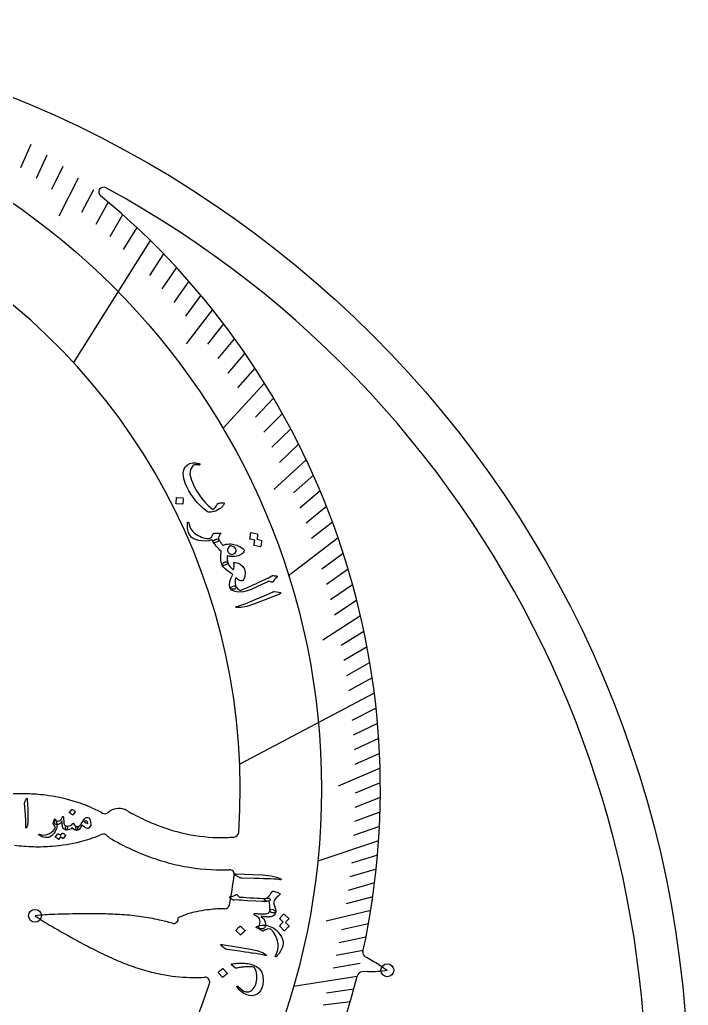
# Model space of a CAD drawing. Header units: millimetres. Extents: x -56 to 56, y -56 to 56.
# Drawn here: x 21.2 to 55.8, y 4.7 to 55.8 of the extents above; entities that cross this region are included whole.
import ezdxf

# ---------------------------------------------------------------- set-up
doc = ezdxf.new("R2010")
doc.units = ezdxf.units.MM
for name, color, linetype in [('CUT_INNER', 6, 'Continuous'), ('CUT_OUTER', 1, 'Continuous'), ('ENGRAVE', 7, 'Continuous'), ('ENGRAVE_FINE', 8, 'Continuous'), ('TEXT', 5, 'Continuous')]:
    doc.layers.add(name, color=color, linetype=linetype)

msp = doc.modelspace()

# ---------------------------------------------------------------- linework, layer by layer
at = {"layer": 'CUT_INNER'}
for points in [[(24.911, 14.982), (25.378, 14.761), (25.387, 14.757), (25.479, 14.704)], [(26.722, 14.842), (26.727, 14.839)], [(25.424, 13.595), (25.327, 13.552)], [(39.792, 6.845), (40.212, 6.564), (40.217, 6.56)], [(38.668, 6.29), (38.661, 6.262)], [(39.199, 6.489), (38.903, 6.48)]]:
    msp.add_lwpolyline(points, dxfattribs=at)
for centre, radius, start, end in [((0, 0), 53.626, 274.571, 61.4253), ((25.53, 46.874), 0.25, 61.3477, 230.4492), ((0.001, 15.946), 39.854, 347.8107, 50.4639), ((0.001, 15.946), 32.6, 356.0411, 60.3602), ((21.273, 4.175), 11.528, 88.6452, 93.4835), ((21.31, 5.868), 9.835, 82.9685, 88.6279), ((21.43, 6.809), 8.887, 73.4803, 82.9934), ((21.537, 7.171), 8.508, 66.6348, 73.479), ((26.236, 14.227), 0.689, 122.1111, 132.6579), ((26.322, 14.107), 0.837, 61.4918, 122.7064), ((32.787, 25.321), 12.107, 239.965, 245.0848), ((25.603, 14.921), 0.25, 240.2758, 311.5713), ((32.12, 23.896), 10.534, 245.1123, 250.6282), ((31.801, 22.993), 9.576, 250.6364, 256.485), ((22.363, 21.048), 8.061, 284.139, 291.5764), ((25.527, 13.367), 0.25, 39.5548, 114.0644), ((26.322, 14.107), 0.837, 223.9641, 236.0536), ((29.473, 19.255), 6.872, 238.2258, 243.6326), ((31.634, 22.272), 8.836, 256.4464, 268.7403), ((31.629, 21.491), 8.055, 268.6498, 274.693), ((32.274, 13.712), 0.25, 273.354, 355.957), ((22.177, 23.517), 10.555, 263.1754, 268.444), ((22.141, 22.309), 9.347, 268.4643, 274.4306), ((22.183, 21.743), 8.779, 274.441, 284.1678), ((32.382, 24.496), 12.863, 242.3943, 247.6945), ((31.941, 23.426), 11.705, 247.7003, 253.3718), ((31.716, 22.678), 10.925, 253.3805, 259.3435), ((31.626, 22.191), 10.429, 259.335, 271.6861), ((31.899, 13.601), 1.835, 271.0583, 274.1522), ((32.047, 11.521), 0.25, 352.0898, 93.354), ((0.341, 15.888), 32.255, 349.3958, 352.1575), ((31.754, 2.82), 6.921, 96.2179, 105.1054), ((31.818, 2.932), 6.817, 90.1045, 96.8563), ((31.8, 9.999), 0.25, 271.3158, 349.2773), ((23.08, 0.947), 8.506, 90.5744, 97.4534), ((26.915, 16.283), 8.487, 234.4134, 241.2992), ((25.129, -54.551), 64.04, 90.56007, 91.91035), ((24.831, -23.398), 32.885, 88.8296, 90.5714), ((25.086, -11.075), 20.559, 86.0758, 88.8378), ((25.49, -5.194), 14.665, 82.242, 86.0759), ((25.911, -2.086), 11.528, 77.3952, 82.2335), ((29.145, 9.233), 0.25, 253.1552, 8.9263), ((31.997, 3.759), 6.097, 109.6154, 115.2881), ((56.746, 67.569), 67.814, 240.00091, 241.27594), ((26.993, 2.431), 6.884, 72.4135, 77.9766), ((39.963, 36.975), 32.92, 241.3019, 243.0401), ((34.373, 25.979), 20.584, 243.0319, 245.7874), ((31.952, 20.596), 14.683, 245.7873, 249.612), ((39.201, 7.478), 0.25, 167.8727, 240.2146), ((20.553, -25.422), 37.567, 59.1939, 60.4569), ((30.856, 17.651), 11.54, 249.6204, 254.4486), ((0, 15.945), 39.854, 257.8885, 345.9388), ((30.398, 16.017), 9.843, 254.4658, 260.1165), ((30.244, 15.142), 8.955, 260.126, 269.5625), ((30.314, 11.226), 5.04, 268.4315, 274.9542), ((30.77, 5.956), 0.25, 341.8945, 94.7344), ((38.91, 6.23), 0.25, 91.6604, 166.1133), ((39.113, 14.995), 8.506, 270.5744, 277.4534), ((0.002, 15.944), 32.599, 312.2288, 342.0138)]:
    msp.add_arc(centre, radius, start, end, dxfattribs=at)
at = {"layer": 'CUT_OUTER'}
msp.add_circle((0, 0), 55.8, dxfattribs=at)
at = {"layer": 'ENGRAVE'}
for points in [[(27.946, 44.361), (23.967, 38.045)], [(33.854, 36.976), (31.71, 34.635)], [(37.667, 28.967), (35.109, 26.999)], [(39.543, 20.923), (32.575, 17.236)], [(39.764, 13.264), (36.619, 12.215)], [(38.657, 6.247), (35.358, 5.714)]]:
    msp.add_lwpolyline(points, dxfattribs=at)
for centre, radius in [((0, 15.945), 36.808), ((21.976, 9.382), 0.335), ((40.218, 6.56), 0.335)]:
    msp.add_circle(centre, radius, dxfattribs=at)
at = {"layer": 'ENGRAVE_FINE'}
for points in [[(21.752, 49.341), (21.218, 48.13)], [(22.592, 48.778), (22.035, 47.576)], [(23.414, 48.197), (22.834, 47.004)], [(24.218, 47.598), (23.213, 45.624)], [(25.003, 46.982), (24.378, 45.807)], [(25.768, 46.349), (25.121, 45.185)], [(26.514, 45.701), (25.845, 44.547)], [(27.24, 45.038), (26.549, 43.895)], [(28.631, 43.67), (27.896, 42.55)], [(29.296, 42.967), (28.54, 41.859)], [(29.939, 42.252), (29.163, 41.156)], [(30.562, 41.526), (29.765, 40.442)], [(31.164, 40.789), (29.799, 39.003)], [(31.744, 40.043), (30.906, 38.986)], [(32.304, 39.288), (31.445, 38.244)], [(32.842, 38.525), (31.963, 37.494)], [(33.358, 37.754), (32.461, 36.738)], [(34.329, 36.192), (33.393, 35.206)], [(34.782, 35.403), (33.827, 34.431)], [(35.215, 34.609), (34.242, 33.653)], [(35.626, 33.811), (34.635, 32.87)], [(36.017, 33.009), (34.333, 31.466)], [(36.388, 32.204), (35.361, 31.296)], [(36.737, 31.397), (35.694, 30.505)], [(37.067, 30.588), (36.007, 29.713)], [(37.377, 29.778), (36.3, 28.92)], [(37.938, 28.156), (36.829, 27.332)], [(38.19, 27.345), (37.065, 26.54)], [(38.422, 26.535), (37.282, 25.747)], [(38.636, 25.726), (37.481, 24.957)], [(38.831, 24.919), (36.879, 23.666)], [(39.009, 24.114), (37.825, 23.382)], [(39.168, 23.312), (37.971, 22.599)], [(39.31, 22.512), (38.099, 21.819)], [(39.435, 21.716), (38.211, 21.042)], [(39.634, 20.135), (38.385, 19.5)], [(39.709, 19.35), (38.448, 18.736)], [(39.768, 18.57), (38.495, 17.976)], [(39.812, 17.796), (38.528, 17.222)], [(39.84, 17.026), (37.678, 16.102)], [(39.853, 16.262), (38.548, 15.729)], [(39.852, 15.504), (38.537, 14.992)], [(39.837, 14.751), (38.512, 14.26)], [(39.807, 14.004), (38.474, 13.535)], [(39.708, 12.531), (38.357, 12.104)], [(39.639, 11.804), (38.28, 11.399)], [(39.557, 11.084), (38.191, 10.701)], [(39.463, 10.371), (38.089, 10.01)], [(39.357, 9.665), (37.051, 9.099)], [(39.239, 8.966), (37.852, 8.649)], [(39.11, 8.275), (37.717, 7.98)], [(38.969, 7.591), (37.572, 7.319)], [(38.818, 6.915), (37.416, 6.665)], [(38.485, 5.586), (37.073, 5.381)], [(38.303, 4.934), (36.888, 4.751)]]:
    msp.add_lwpolyline(points, dxfattribs=at)
at = {"layer": 'TEXT'}
for points in [[(31.765, 30.715), (31.748, 30.681), (31.728, 30.647), (31.704, 30.614), (31.676, 30.581), (31.645, 30.549), (31.61, 30.518), (31.573, 30.488), (31.532, 30.458), (31.447, 30.405), (31.358, 30.361), (31.267, 30.326), (31.172, 30.3), (31.083, 30.286), (31.007, 30.286), (30.942, 30.298), (30.89, 30.324), (30.76, 30.421), (30.634, 30.529), (30.51, 30.648), (30.39, 30.777), (30.274, 30.916), (30.162, 31.067), (30.052, 31.229), (29.947, 31.402), (29.775, 31.74), (29.675, 32.04), (29.649, 32.303), (29.698, 32.532), (29.768, 32.655), (29.864, 32.747), (29.988, 32.81), (30.14, 32.843), (30.175, 32.846), (30.212, 32.846), (30.251, 32.845), (30.292, 32.841), (30.334, 32.836), (30.378, 32.829), (30.424, 32.82), (30.472, 32.81), (30.486, 32.805), (30.497, 32.798), (30.505, 32.789), (30.51, 32.778), (30.511, 32.769), (30.509, 32.76), (30.505, 32.751), (30.497, 32.742), (30.489, 32.736), (30.48, 32.732), (30.469, 32.731), (30.458, 32.733), (30.412, 32.742), (30.366, 32.748), (30.321, 32.751), (30.276, 32.75), (30.236, 32.744), (30.2, 32.733), (30.169, 32.717), (30.142, 32.695), (30.021, 32.503), (29.998, 32.256), (30.07, 31.954), (30.235, 31.594), (30.342, 31.404), (30.451, 31.228), (30.565, 31.064), (30.681, 30.913), (30.802, 30.774), (30.926, 30.648), (31.055, 30.534), (31.188, 30.432), (31.248, 30.475), (31.307, 30.539), (31.365, 30.623), (31.422, 30.728), (31.429, 30.734), (31.445, 30.741), (31.469, 30.748), (31.501, 30.757), (31.505, 30.757), (31.508, 30.757), (31.51, 30.758), (31.512, 30.758), (31.558, 30.767), (31.61, 30.773), (31.67, 30.776), (31.736, 30.777), (31.758, 30.773), (31.77, 30.762), (31.773, 30.743), (31.765, 30.715)], [(29.626, 31.027), (29.632, 31.025), (29.637, 31.021), (29.642, 31.015), (29.645, 31.006), (29.65, 30.934), (29.648, 30.864), (29.638, 30.794), (29.622, 30.725), (29.618, 30.717), (29.612, 30.712), (29.606, 30.709), (29.598, 30.709), (29.288, 30.731), (29.28, 30.733), (29.276, 30.739), (29.274, 30.749), (29.277, 30.762), (29.279, 30.774), (29.281, 30.792), (29.285, 30.816), (29.288, 30.847), (29.293, 30.885), (29.297, 30.93), (29.302, 30.982), (29.307, 31.042), (29.309, 31.05), (29.312, 31.056), (29.317, 31.058), (29.323, 31.058)], [(31.25, 29.195), (31.55, 29.205), (31.576, 29.203), (31.59, 29.197), (31.594, 29.186), (31.587, 29.172), (31.553, 29.126), (31.525, 29.083), (31.503, 29.044), (31.488, 29.009), (31.479, 28.974), (31.477, 28.939), (31.482, 28.904), (31.493, 28.868), (31.498, 28.831), (31.481, 28.796), (31.442, 28.763), (31.381, 28.733), (31.316, 28.712), (31.265, 28.707), (31.226, 28.72), (31.201, 28.748), (31.189, 28.773), (31.178, 28.799), (31.167, 28.826), (31.157, 28.853), (31.154, 28.857), (31.149, 28.86), (31.141, 28.861), (31.131, 28.861), (30.971, 28.814), (30.805, 28.794), (30.633, 28.799), (30.456, 28.829), (30.292, 28.877), (30.162, 28.934), (30.065, 29), (30.002, 29.077), (29.959, 29.156), (29.925, 29.231), (29.9, 29.302), (29.884, 29.368), (29.879, 29.402), (29.875, 29.439), (29.871, 29.479), (29.869, 29.521), (29.867, 29.567), (29.866, 29.615), (29.868, 29.666), (29.87, 29.719), (29.871, 29.733), (29.873, 29.744), (29.877, 29.752), (29.883, 29.759), (29.892, 29.765), (29.901, 29.769), (29.908, 29.769), (29.915, 29.766), (29.922, 29.761), (29.927, 29.755), (29.93, 29.747), (29.932, 29.737), (29.956, 29.631), (29.987, 29.536), (30.025, 29.452), (30.071, 29.379), (30.127, 29.311), (30.189, 29.248), (30.258, 29.189), (30.334, 29.136), (30.416, 29.086), (30.504, 29.041), (30.599, 29), (30.7, 28.962), (30.788, 28.939), (30.871, 28.926), (30.949, 28.924), (31.022, 28.931), (31.065, 28.956), (31.107, 29.001), (31.148, 29.067), (31.187, 29.154), (31.197, 29.17), (31.21, 29.183), (31.228, 29.191), (31.25, 29.195)], [(33.684, 28.836), (33.69, 28.833), (33.694, 28.828), (33.698, 28.821), (33.701, 28.811), (33.702, 28.773), (33.701, 28.735), (33.698, 28.697), (33.694, 28.661), (33.688, 28.625), (33.68, 28.588), (33.67, 28.552), (33.659, 28.516), (33.654, 28.508), (33.648, 28.503), (33.64, 28.501), (33.63, 28.502), (33.319, 28.572), (33.314, 28.575), (33.311, 28.581), (33.311, 28.591), (33.314, 28.605), (33.317, 28.614), (33.321, 28.63), (33.325, 28.651), (33.33, 28.677), (33.335, 28.709), (33.34, 28.748), (33.347, 28.792), (33.354, 28.843), (33.111, 28.897), (33.103, 28.9), (33.098, 28.907), (33.098, 28.918), (33.101, 28.932), (33.104, 28.944), (33.108, 28.963), (33.113, 28.988), (33.119, 29.021), (33.126, 29.06), (33.133, 29.108), (33.142, 29.163), (33.151, 29.225), (33.154, 29.233), (33.157, 29.237), (33.163, 29.238), (33.169, 29.237), (33.473, 29.165), (33.479, 29.162), (33.484, 29.157), (33.488, 29.149), (33.491, 29.14), (33.493, 29.108), (33.494, 29.076), (33.492, 29.044), (33.489, 29.013), (33.485, 28.982), (33.479, 28.952), (33.472, 28.922), (33.463, 28.893)], [(32.801, 28.314), (32.803, 28.309), (32.804, 28.305), (32.805, 28.301), (32.806, 28.297), (32.806, 28.293), (32.806, 28.289), (32.806, 28.285), (32.806, 28.282), (32.79, 28.234), (32.761, 28.189), (32.719, 28.148), (32.664, 28.11), (32.545, 28.052), (32.424, 28.012), (32.3, 27.992), (32.172, 27.991), (32.142, 27.993), (32.111, 27.996), (32.079, 27.999), (32.047, 28.004), (32.016, 28.009), (31.983, 28.015), (31.951, 28.022), (31.918, 28.029), (31.919, 27.973), (31.922, 27.919), (31.926, 27.868), (31.931, 27.819), (31.938, 27.772), (31.946, 27.728), (31.955, 27.686), (31.967, 27.647), (31.967, 27.63), (31.956, 27.613), (31.933, 27.596), (31.899, 27.578), (31.809, 27.539), (31.741, 27.52), (31.695, 27.52), (31.67, 27.538), (31.62, 27.677), (31.593, 27.846), (31.59, 28.045), (31.609, 28.276), (31.552, 28.328), (31.493, 28.389), (31.43, 28.457), (31.364, 28.532), (31.3, 28.608), (31.252, 28.67), (31.218, 28.718), (31.199, 28.751), (31.196, 28.771), (31.203, 28.792), (31.22, 28.815), (31.247, 28.838), (31.263, 28.85), (31.28, 28.86), (31.297, 28.868), (31.315, 28.876), (31.333, 28.882), (31.352, 28.888), (31.371, 28.893), (31.39, 28.897), (31.427, 28.901), (31.456, 28.898), (31.477, 28.888), (31.491, 28.871), (31.519, 28.829), (31.546, 28.788), (31.573, 28.748), (31.601, 28.709), (31.629, 28.672), (31.657, 28.635), (31.685, 28.599), (31.714, 28.564), (31.785, 28.599), (31.863, 28.625), (31.948, 28.641), (32.04, 28.648), (32.117, 28.645), (32.194, 28.637), (32.271, 28.623), (32.347, 28.604), (32.424, 28.578), (32.501, 28.546), (32.578, 28.507), (32.655, 28.461), (32.709, 28.423), (32.751, 28.386), (32.782, 28.35), (32.801, 28.314)], [(32.396, 28.332), (32.362, 28.408), (32.304, 28.47), (32.223, 28.519), (32.118, 28.554), (32.088, 28.555), (32.056, 28.54), (32.023, 28.508), (31.988, 28.461), (31.961, 28.406), (31.946, 28.354), (31.944, 28.304), (31.955, 28.257), (31.982, 28.211), (32.026, 28.168), (32.087, 28.127), (32.165, 28.09), (32.273, 28.136), (32.348, 28.192), (32.389, 28.257), (32.396, 28.332)], [(32.382, 26.444), (32.39, 26.393), (32.379, 26.354), (32.347, 26.325), (32.297, 26.308), (32.212, 26.298), (32.148, 26.302), (32.105, 26.318), (32.081, 26.347), (32.046, 26.502), (32.057, 26.674), (32.116, 26.863), (32.221, 27.069), (32.003, 27.208), (31.839, 27.332), (31.728, 27.442), (31.67, 27.538), (31.665, 27.575), (31.678, 27.612), (31.709, 27.648), (31.758, 27.684), (31.829, 27.716), (31.887, 27.72), (31.933, 27.697), (31.967, 27.647), (31.99, 27.598), (32.016, 27.552), (32.046, 27.506), (32.078, 27.463), (32.114, 27.422), (32.153, 27.382), (32.195, 27.345), (32.241, 27.309), (32.268, 27.382), (32.281, 27.465), (32.28, 27.556), (32.266, 27.655), (32.267, 27.665), (32.272, 27.673), (32.282, 27.68), (32.296, 27.685), (32.353, 27.688), (32.421, 27.674), (32.501, 27.644), (32.593, 27.597), (32.733, 27.481), (32.82, 27.335), (32.854, 27.161), (32.833, 26.959), (32.806, 26.867), (32.773, 26.799), (32.733, 26.754), (32.686, 26.732), (32.628, 26.733), (32.556, 26.758), (32.469, 26.809), (32.369, 26.884), (32.34, 26.797), (32.333, 26.694), (32.346, 26.577), (32.382, 26.444)], [(34.303, 27.005), (34.365, 26.999), (34.414, 26.995), (34.45, 26.992), (34.474, 26.99), (34.489, 26.988), (34.501, 26.984), (34.509, 26.976), (34.515, 26.965), (34.517, 26.951), (34.514, 26.938), (34.506, 26.927), (34.494, 26.915), (34.431, 26.863), (34.378, 26.808), (34.333, 26.749), (34.297, 26.687), (34.285, 26.669), (34.268, 26.66), (34.246, 26.659), (34.219, 26.667), (34.091, 26.711), (34.046, 26.691), (34.002, 26.671), (33.959, 26.652), (33.917, 26.633), (33.875, 26.614), (33.835, 26.596), (33.795, 26.577), (33.756, 26.559), (33.395, 26.394), (33.11, 26.274), (32.901, 26.197), (32.769, 26.165), (32.514, 26.154), (32.314, 26.18), (32.17, 26.245), (32.081, 26.347), (32.08, 26.35), (32.079, 26.353), (32.078, 26.357), (32.077, 26.36), (32.089, 26.386), (32.128, 26.412), (32.194, 26.439), (32.285, 26.468), (32.32, 26.476), (32.348, 26.474), (32.368, 26.464), (32.382, 26.444), (32.426, 26.366), (32.479, 26.306), (32.541, 26.264), (32.613, 26.24), (32.682, 26.265), (32.76, 26.295), (32.847, 26.331), (32.943, 26.372), (33.047, 26.418), (33.16, 26.469), (33.28, 26.525), (33.409, 26.585), (33.536, 26.644), (33.65, 26.697), (33.751, 26.745), (33.838, 26.787), (33.913, 26.823), (33.976, 26.853), (34.025, 26.876), (34.062, 26.893), (34.242, 26.989), (34.26, 26.997), (34.276, 27.002), (34.291, 27.005), (34.303, 27.005)], [(34.605, 26.143), (34.678, 26.128), (34.708, 26.107), (34.695, 26.081), (34.64, 26.05), (33.838, 25.73), (33.344, 25.536), (32.942, 25.409), (32.632, 25.348), (32.413, 25.35), (32.393, 25.356), (32.382, 25.363), (32.378, 25.371), (32.382, 25.38), (32.39, 25.389), (32.402, 25.397), (32.417, 25.404), (32.436, 25.41), (32.581, 25.453), (32.734, 25.505), (32.894, 25.566), (33.06, 25.637), (33.104, 25.654), (33.222, 25.703), (33.414, 25.784), (33.679, 25.896), (34.266, 26.153), (34.297, 26.165), (34.328, 26.172), (34.357, 26.175), (34.384, 26.173)], [(21.515, 15.42), (21.538, 15.46), (21.555, 15.474), (21.568, 15.461), (21.575, 15.422), (21.599, 14.875), (21.613, 14.54), (21.607, 14.273), (21.58, 14.074), (21.533, 13.944), (21.525, 13.933), (21.518, 13.928), (21.513, 13.927), (21.508, 13.932), (21.505, 13.938), (21.502, 13.947), (21.501, 13.958), (21.501, 13.97), (21.506, 14.066), (21.506, 14.168), (21.503, 14.277), (21.495, 14.391), (21.494, 14.421), (21.489, 14.501), (21.481, 14.633), (21.469, 14.815), (21.44, 15.219), (21.44, 15.241), (21.442, 15.26), (21.446, 15.278), (21.453, 15.294)], [(23.881, 14.888), (23.884, 14.891), (23.888, 14.892), (23.893, 14.892), (23.899, 14.892), (23.941, 14.872), (23.981, 14.849), (24.018, 14.821), (24.052, 14.79), (24.055, 14.786), (24.056, 14.781), (24.056, 14.777), (24.053, 14.773), (23.941, 14.609), (23.937, 14.605), (23.931, 14.604), (23.925, 14.607), (23.919, 14.612), (23.913, 14.617), (23.903, 14.624), (23.89, 14.634), (23.873, 14.646), (23.853, 14.66), (23.829, 14.677), (23.8, 14.696), (23.768, 14.718), (23.764, 14.721), (23.762, 14.725), (23.762, 14.728), (23.764, 14.731)], [(22.191, 13.567), (22.184, 13.572), (22.18, 13.577), (22.176, 13.582), (22.174, 13.587), (22.174, 13.592), (22.175, 13.596), (22.178, 13.601), (22.182, 13.605), (22.186, 13.607), (22.191, 13.608), (22.197, 13.608), (22.204, 13.606), (22.307, 13.578), (22.404, 13.566), (22.497, 13.569), (22.584, 13.59), (22.721, 13.647), (22.838, 13.72), (22.937, 13.809), (23.016, 13.913), (23.017, 13.915), (23.018, 13.917), (23.019, 13.919), (23.02, 13.92), (23.02, 13.921), (23.021, 13.922), (23.021, 13.923), (23.021, 13.924), (23.016, 13.969), (22.998, 14.022), (22.965, 14.083), (22.919, 14.152), (22.917, 14.156), (22.916, 14.16), (22.916, 14.163), (22.917, 14.165), (22.993, 14.389), (23, 14.397), (23.012, 14.39), (23.029, 14.37), (23.05, 14.335), (23.076, 14.282), (23.096, 14.224), (23.109, 14.161), (23.116, 14.093), (23.116, 14.055), (23.111, 14.008), (23.101, 13.951), (23.086, 13.885), (23.061, 13.815), (23.022, 13.743), (22.968, 13.668), (22.9, 13.592), (22.828, 13.524), (22.758, 13.475), (22.692, 13.444), (22.628, 13.432), (22.516, 13.435), (22.406, 13.459), (22.298, 13.502), (22.191, 13.567)], [(23.427, 14.523), (23.436, 14.519), (23.443, 14.511), (23.448, 14.5), (23.449, 14.486), (23.45, 14.477), (23.451, 14.463), (23.453, 14.446), (23.454, 14.425), (23.456, 14.4), (23.458, 14.372), (23.46, 14.341), (23.463, 14.305), (23.468, 14.238), (23.477, 14.182), (23.488, 14.137), (23.502, 14.103), (23.52, 14.076), (23.542, 14.054), (23.57, 14.038), (23.603, 14.027), (23.633, 14.015), (23.652, 13.997), (23.659, 13.972), (23.654, 13.94), (23.638, 13.89), (23.623, 13.855), (23.609, 13.834), (23.595, 13.827), (23.53, 13.838), (23.479, 13.866), (23.439, 13.91), (23.413, 13.97), (23.408, 13.988), (23.404, 14.008), (23.4, 14.029), (23.396, 14.052), (23.392, 14.075), (23.39, 14.101), (23.388, 14.127), (23.386, 14.155), (23.386, 14.183), (23.385, 14.207), (23.384, 14.229), (23.383, 14.247), (23.382, 14.262), (23.382, 14.273), (23.382, 14.281), (23.382, 14.285), (23.382, 14.287), (23.381, 14.288), (23.381, 14.289), (23.38, 14.288), (23.378, 14.287), (23.377, 14.285), (23.375, 14.283), (23.372, 14.279), (23.324, 14.201), (23.26, 14.146), (23.18, 14.113), (23.086, 14.104), (23.046, 14.11), (23.016, 14.128), (22.995, 14.156), (22.983, 14.195), (22.981, 14.231), (22.983, 14.261), (22.99, 14.285), (23.002, 14.303), (23.016, 14.316), (23.03, 14.323), (23.043, 14.323), (23.056, 14.316), (23.067, 14.308), (23.077, 14.302), (23.086, 14.298), (23.093, 14.297), (23.157, 14.291), (23.212, 14.295), (23.259, 14.309), (23.297, 14.331), (23.32, 14.354), (23.344, 14.39), (23.37, 14.44), (23.397, 14.504), (23.402, 14.515), (23.408, 14.521), (23.417, 14.524), (23.427, 14.523)], [(24.687, 14.481), (24.755, 14.453), (24.809, 14.38), (24.849, 14.264), (24.875, 14.102), (24.876, 14.091), (24.875, 14.081), (24.872, 14.072), (24.866, 14.065), (24.737, 13.918), (24.728, 13.909), (24.718, 13.904), (24.706, 13.902), (24.694, 13.904), (24.612, 13.937), (24.536, 13.977), (24.465, 14.024), (24.4, 14.079), (24.339, 13.954), (24.274, 13.867), (24.206, 13.815), (24.135, 13.8), (24.127, 13.804), (24.119, 13.813), (24.111, 13.828), (24.104, 13.849), (24.093, 13.9), (24.09, 13.941), (24.095, 13.971), (24.108, 13.991), (24.116, 13.995), (24.124, 13.998), (24.134, 14), (24.145, 14), (24.195, 14.007), (24.246, 14.028), (24.296, 14.064), (24.346, 14.115), (24.368, 14.145), (24.402, 14.195), (24.446, 14.264), (24.502, 14.352), (24.546, 14.411), (24.591, 14.451), (24.638, 14.475), (24.687, 14.481)], [(24.516, 14.271), (24.556, 14.235), (24.602, 14.204), (24.653, 14.179), (24.711, 14.159), (24.71, 14.203), (24.7, 14.24), (24.681, 14.268), (24.653, 14.289), (24.62, 14.301), (24.586, 14.302), (24.552, 14.292), (24.516, 14.271)], [(24.145, 14), (24.162, 13.994), (24.174, 13.987), (24.182, 13.98), (24.185, 13.974), (24.187, 13.964), (24.187, 13.951), (24.185, 13.937), (24.183, 13.921), (24.172, 13.867), (24.16, 13.83), (24.148, 13.807), (24.135, 13.8), (24.075, 13.812), (24.016, 13.84), (23.959, 13.886), (23.901, 13.948), (23.842, 13.896), (23.77, 13.859), (23.687, 13.836), (23.593, 13.827), (23.583, 13.83), (23.575, 13.836), (23.569, 13.847), (23.566, 13.862), (23.552, 13.956), (23.551, 13.966), (23.552, 13.978), (23.557, 13.99), (23.564, 14.002), (23.572, 14.012), (23.581, 14.019), (23.591, 14.024), (23.603, 14.027), (23.716, 14.038), (23.809, 14.063), (23.884, 14.103), (23.939, 14.157), (23.945, 14.165), (23.953, 14.17), (23.961, 14.173), (23.971, 14.174), (23.979, 14.172), (23.985, 14.168), (23.989, 14.161), (23.989, 14.153), (23.989, 14.144), (23.99, 14.137), (23.991, 14.131), (23.993, 14.126), (24.028, 14.079), (24.065, 14.043), (24.104, 14.016), (24.145, 14)], [(23.384, 13.662), (23.387, 13.664), (23.391, 13.666), (23.396, 13.666), (23.402, 13.665), (23.424, 13.656), (23.445, 13.646), (23.465, 13.635), (23.484, 13.623), (23.503, 13.611), (23.521, 13.597), (23.538, 13.582), (23.556, 13.566), (23.559, 13.562), (23.56, 13.557), (23.559, 13.552), (23.557, 13.546), (23.442, 13.383), (23.439, 13.381), (23.435, 13.381), (23.429, 13.383), (23.422, 13.388), (23.418, 13.393), (23.41, 13.399), (23.399, 13.406), (23.386, 13.415), (23.369, 13.427), (23.349, 13.44), (23.326, 13.455), (23.299, 13.472), (23.209, 13.345), (23.205, 13.341), (23.2, 13.341), (23.194, 13.343), (23.187, 13.348), (23.18, 13.353), (23.171, 13.36), (23.158, 13.37), (23.142, 13.382), (23.121, 13.396), (23.097, 13.413), (23.068, 13.432), (23.036, 13.454), (23.033, 13.457), (23.031, 13.461), (23.032, 13.464), (23.034, 13.467), (23.151, 13.624), (23.154, 13.627), (23.158, 13.628), (23.163, 13.628), (23.169, 13.628), (23.187, 13.621), (23.205, 13.613), (23.222, 13.604), (23.239, 13.594), (23.255, 13.584), (23.27, 13.572), (23.285, 13.56), (23.299, 13.548)], [(32.372, 11.473), (32.312, 11.514), (32.293, 11.542), (32.314, 11.559), (32.377, 11.563), (33.24, 11.526), (33.769, 11.504), (34.189, 11.46), (34.498, 11.392), (34.697, 11.3), (34.712, 11.286), (34.72, 11.274), (34.72, 11.265), (34.712, 11.258), (34.701, 11.254), (34.688, 11.251), (34.671, 11.25), (34.651, 11.252), (34.501, 11.273), (34.34, 11.287), (34.169, 11.296), (33.988, 11.3), (33.941, 11.301), (33.814, 11.305), (33.606, 11.31), (33.318, 11.318), (32.678, 11.332), (32.644, 11.335), (32.614, 11.341), (32.586, 11.35), (32.562, 11.362)], [(32.885, 10.333), (33.106, 10.317), (33.303, 10.305), (33.476, 10.295), (33.625, 10.288), (33.748, 10.284), (33.847, 10.284), (33.921, 10.286), (33.97, 10.291), (34.034, 10.299), (34.085, 10.295), (34.123, 10.277), (34.148, 10.247), (34.159, 10.213), (34.154, 10.184), (34.134, 10.161), (34.099, 10.144), (33.971, 10.125), (33.742, 10.122), (33.411, 10.135), (32.98, 10.164), (32.795, 10.181), (32.648, 10.193), (32.537, 10.2), (32.463, 10.204), (32.298, 10.196), (32.269, 10.196), (32.243, 10.199), (32.221, 10.206), (32.202, 10.216), (32.157, 10.253), (32.122, 10.282), (32.098, 10.302), (32.084, 10.315), (32.063, 10.339), (32.058, 10.356), (32.067, 10.368), (32.09, 10.374), (32.155, 10.382), (32.225, 10.401), (32.3, 10.433), (32.379, 10.477), (32.394, 10.485), (32.409, 10.488), (32.422, 10.484), (32.435, 10.475), (32.45, 10.461), (32.464, 10.447), (32.477, 10.435), (32.489, 10.423), (32.5, 10.412), (32.51, 10.402), (32.519, 10.393), (32.527, 10.384), (32.541, 10.371), (32.555, 10.362), (32.57, 10.356), (32.586, 10.354), (32.62, 10.352), (32.682, 10.348), (32.77, 10.342), (32.885, 10.333)], [(33.872, 10.193), (33.876, 10.235), (33.891, 10.265), (33.919, 10.284), (33.96, 10.292), (33.98, 10.296), (34.001, 10.306), (34.022, 10.323), (34.044, 10.346), (34.056, 10.361), (34.069, 10.378), (34.083, 10.396), (34.099, 10.416), (34.116, 10.437), (34.134, 10.46), (34.151, 10.485), (34.17, 10.512), (34.204, 10.561), (34.233, 10.6), (34.255, 10.629), (34.273, 10.646), (34.287, 10.657), (34.301, 10.664), (34.315, 10.666), (34.328, 10.662), (34.43, 10.632), (34.516, 10.602), (34.588, 10.573), (34.644, 10.545), (34.651, 10.539), (34.655, 10.531), (34.657, 10.52), (34.656, 10.507), (34.653, 10.491), (34.649, 10.478), (34.644, 10.469), (34.638, 10.463), (34.543, 10.386), (34.466, 10.313), (34.407, 10.242), (34.367, 10.174), (34.349, 10.101), (34.35, 10.011), (34.371, 9.902), (34.412, 9.776), (34.432, 9.714), (34.445, 9.662), (34.45, 9.618), (34.449, 9.584), (34.443, 9.568), (34.432, 9.556), (34.416, 9.548), (34.395, 9.543), (34.277, 9.536), (34.195, 9.549), (34.148, 9.585), (34.138, 9.641), (34.142, 9.699), (34.143, 9.758), (34.142, 9.819), (34.139, 9.882), (34.132, 9.947), (34.123, 10.012), (34.111, 10.08), (34.096, 10.148), (33.999, 10.143), (33.93, 10.15), (33.887, 10.166), (33.872, 10.193)], [(33.324, 9.474), (33.333, 9.488), (33.346, 9.497), (33.364, 9.502), (33.386, 9.501), (33.402, 9.5), (33.423, 9.499), (33.45, 9.497), (33.483, 9.495), (33.522, 9.492), (33.567, 9.489), (33.617, 9.486), (33.672, 9.482), (33.778, 9.476), (33.868, 9.476), (33.941, 9.484), (33.997, 9.498), (34.043, 9.521), (34.082, 9.552), (34.114, 9.592), (34.138, 9.641), (34.163, 9.687), (34.196, 9.713), (34.236, 9.719), (34.285, 9.704), (34.36, 9.669), (34.412, 9.638), (34.442, 9.611), (34.449, 9.587), (34.417, 9.487), (34.362, 9.41), (34.285, 9.357), (34.186, 9.329), (34.156, 9.326), (34.124, 9.323), (34.09, 9.321), (34.054, 9.32), (34.016, 9.32), (33.976, 9.321), (33.934, 9.324), (33.889, 9.329), (33.846, 9.334), (33.808, 9.338), (33.774, 9.341), (33.745, 9.344), (33.722, 9.346), (33.704, 9.348), (33.692, 9.35), (33.686, 9.351), (33.683, 9.351), (33.681, 9.351), (33.68, 9.35), (33.68, 9.348), (33.681, 9.346), (33.684, 9.343), (33.688, 9.339), (33.694, 9.335), (33.804, 9.241), (33.875, 9.127), (33.907, 8.995), (33.898, 8.844), (33.878, 8.783), (33.843, 8.74), (33.794, 8.715), (33.729, 8.707), (33.674, 8.712), (33.628, 8.723), (33.592, 8.74), (33.566, 8.763), (33.549, 8.788), (33.543, 8.811), (33.546, 8.832), (33.559, 8.851), (33.575, 8.866), (33.587, 8.88), (33.595, 8.892), (33.599, 8.903), (33.623, 9.002), (33.63, 9.089), (33.62, 9.165), (33.594, 9.229), (33.564, 9.27), (33.513, 9.316), (33.44, 9.367), (33.346, 9.424), (33.331, 9.434), (33.323, 9.445), (33.32, 9.459), (33.324, 9.474)], [(34.661, 9.215), (34.657, 9.22), (34.656, 9.227), (34.657, 9.235), (34.659, 9.244), (34.679, 9.277), (34.699, 9.308), (34.721, 9.338), (34.743, 9.366), (34.767, 9.393), (34.793, 9.42), (34.82, 9.445), (34.849, 9.47), (34.857, 9.474), (34.865, 9.475), (34.873, 9.473), (34.88, 9.467), (35.11, 9.246), (35.113, 9.241), (35.111, 9.234), (35.106, 9.226), (35.097, 9.216), (35.089, 9.209), (35.078, 9.198), (35.063, 9.182), (35.046, 9.162), (35.024, 9.138), (34.999, 9.108), (34.97, 9.074), (34.937, 9.035), (35.113, 8.859), (35.118, 8.851), (35.117, 8.843), (35.112, 8.834), (35.102, 8.824), (35.093, 8.815), (35.08, 8.801), (35.061, 8.782), (35.038, 8.758), (35.011, 8.729), (34.978, 8.693), (34.941, 8.652), (34.899, 8.605), (34.893, 8.6), (34.887, 8.599), (34.882, 8.601), (34.878, 8.605), (34.663, 8.832), (34.66, 8.837), (34.658, 8.844), (34.659, 8.852), (34.662, 8.861), (34.677, 8.889), (34.694, 8.916), (34.712, 8.941), (34.731, 8.965), (34.752, 8.988), (34.773, 9.01), (34.795, 9.031), (34.818, 9.051)], [(32.397, 8.611), (32.393, 8.616), (32.392, 8.623), (32.393, 8.63), (32.396, 8.639), (32.437, 8.697), (32.483, 8.751), (32.535, 8.799), (32.592, 8.843), (32.6, 8.847), (32.607, 8.847), (32.614, 8.845), (32.62, 8.84), (32.846, 8.626), (32.851, 8.618), (32.85, 8.611), (32.845, 8.602), (32.835, 8.593), (32.826, 8.585), (32.812, 8.573), (32.794, 8.555), (32.771, 8.534), (32.743, 8.507), (32.711, 8.474), (32.673, 8.437), (32.631, 8.393), (32.624, 8.388), (32.618, 8.386), (32.613, 8.387), (32.609, 8.391)], [(34.477, 7.277), (34.468, 7.268), (34.458, 7.261), (34.449, 7.257), (34.44, 7.256), (34.433, 7.258), (34.426, 7.261), (34.42, 7.266), (34.415, 7.274), (34.413, 7.281), (34.413, 7.289), (34.415, 7.299), (34.42, 7.31), (34.497, 7.465), (34.546, 7.618), (34.568, 7.767), (34.563, 7.913), (34.513, 8.147), (34.431, 8.354), (34.319, 8.534), (34.178, 8.687), (34.175, 8.69), (34.172, 8.691), (34.17, 8.693), (34.168, 8.695), (34.167, 8.696), (34.165, 8.697), (34.163, 8.697), (34.162, 8.698), (34.09, 8.701), (34.003, 8.685), (33.9, 8.65), (33.781, 8.595), (33.774, 8.593), (33.768, 8.593), (33.763, 8.594), (33.759, 8.596), (33.431, 8.771), (33.42, 8.784), (33.433, 8.802), (33.469, 8.822), (33.529, 8.846), (33.618, 8.873), (33.713, 8.889), (33.815, 8.895), (33.922, 8.89), (33.982, 8.881), (34.054, 8.861), (34.14, 8.831), (34.239, 8.791), (34.342, 8.734), (34.445, 8.653), (34.547, 8.549), (34.648, 8.421), (34.733, 8.287), (34.79, 8.162), (34.819, 8.046), (34.821, 7.939), (34.782, 7.76), (34.712, 7.589), (34.611, 7.428), (34.477, 7.277)], [(31.649, 7.806), (31.594, 7.853), (31.578, 7.883), (31.602, 7.897), (31.665, 7.895), (32.517, 7.759), (33.041, 7.676), (33.453, 7.584), (33.752, 7.482), (33.939, 7.368), (33.953, 7.352), (33.959, 7.34), (33.958, 7.331), (33.95, 7.325), (33.938, 7.321), (33.924, 7.32), (33.908, 7.322), (33.889, 7.325), (33.741, 7.363), (33.583, 7.396), (33.415, 7.424), (33.235, 7.448), (33.189, 7.455), (33.062, 7.474), (32.857, 7.503), (32.571, 7.544), (31.938, 7.63), (31.904, 7.637), (31.875, 7.647), (31.848, 7.659), (31.825, 7.674)], [(31.484, 6.434), (31.481, 6.439), (31.481, 6.445), (31.482, 6.453), (31.485, 6.461), (31.531, 6.516), (31.581, 6.565), (31.635, 6.609), (31.695, 6.648), (31.703, 6.652), (31.71, 6.652), (31.717, 6.649), (31.723, 6.644), (31.933, 6.415), (31.938, 6.408), (31.937, 6.4), (31.931, 6.392), (31.92, 6.384), (31.911, 6.377), (31.896, 6.365), (31.877, 6.349), (31.853, 6.33), (31.823, 6.305), (31.788, 6.275), (31.749, 6.241), (31.703, 6.201), (31.697, 6.196), (31.69, 6.195), (31.685, 6.196), (31.681, 6.201)], [(32.165, 6.887), (32.23, 6.899), (32.297, 6.909), (32.367, 6.918), (32.438, 6.925), (32.513, 6.93), (32.59, 6.933), (32.67, 6.933), (32.753, 6.931), (32.835, 6.926), (32.916, 6.918), (32.994, 6.906), (33.071, 6.89), (33.147, 6.871), (33.221, 6.848), (33.294, 6.822), (33.366, 6.791), (33.44, 6.753), (33.506, 6.711), (33.565, 6.664), (33.615, 6.612), (33.72, 6.455), (33.78, 6.269), (33.797, 6.055), (33.768, 5.812), (33.721, 5.643), (33.655, 5.504), (33.568, 5.393), (33.463, 5.312), (33.345, 5.263), (33.218, 5.245), (33.084, 5.255), (32.942, 5.296), (32.799, 5.363), (32.668, 5.449), (32.551, 5.555), (32.445, 5.679), (32.434, 5.697), (32.43, 5.712), (32.432, 5.725), (32.441, 5.735), (32.455, 5.743), (32.47, 5.741), (32.487, 5.73), (32.507, 5.71), (32.646, 5.576), (32.783, 5.487), (32.916, 5.446), (33.047, 5.451), (33.165, 5.501), (33.267, 5.591), (33.352, 5.724), (33.42, 5.897), (33.463, 6.119), (33.463, 6.327), (33.42, 6.521), (33.334, 6.701), (33.331, 6.705), (33.325, 6.709), (33.316, 6.713), (33.306, 6.716), (33.219, 6.735), (33.116, 6.745), (32.995, 6.745), (32.856, 6.736), (32.785, 6.729), (32.719, 6.722), (32.658, 6.715), (32.601, 6.707), (32.55, 6.699), (32.503, 6.689), (32.461, 6.679), (32.424, 6.668), (32.405, 6.663), (32.389, 6.662), (32.374, 6.665), (32.363, 6.671), (32.141, 6.841), (32.129, 6.854), (32.129, 6.867), (32.141, 6.878), (32.165, 6.887)]]:
    msp.add_lwpolyline(points, close=True, dxfattribs=at)

doc.saveas('drawing.dxf')
